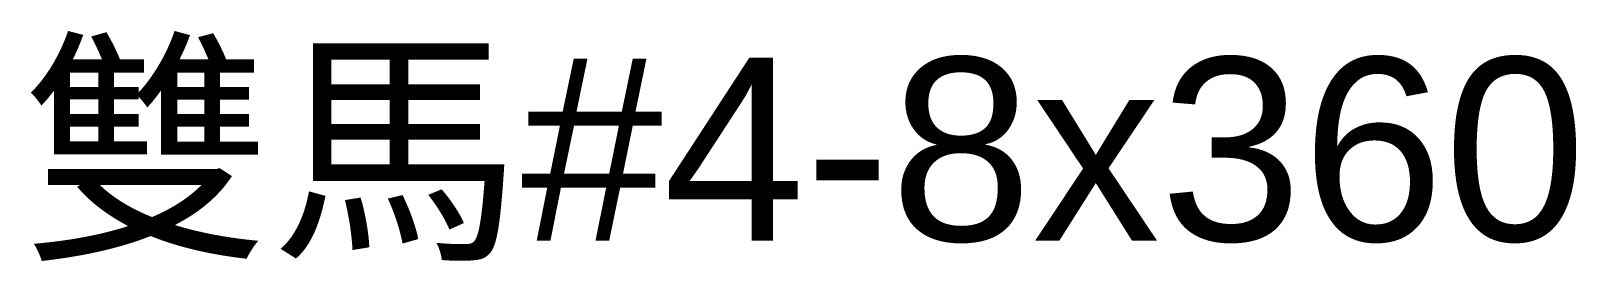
# Model space of a CAD drawing. Header units: millimetres. Extents: x 156 to 452, y 169 to 213.
import ezdxf

# ---------------------------------------------------------------- set-up
doc = ezdxf.new("R2010")
doc.units = ezdxf.units.MM
doc.styles.get("Standard").update_dxf_attribs({"font": 'arial.ttf'})

msp = doc.modelspace()

# ---------------------------------------------------------------- texts
msp.add_text('雙馬#4-8x360', height=35).set_placement((154.46, 173.08))

doc.saveas('drawing.dxf')
